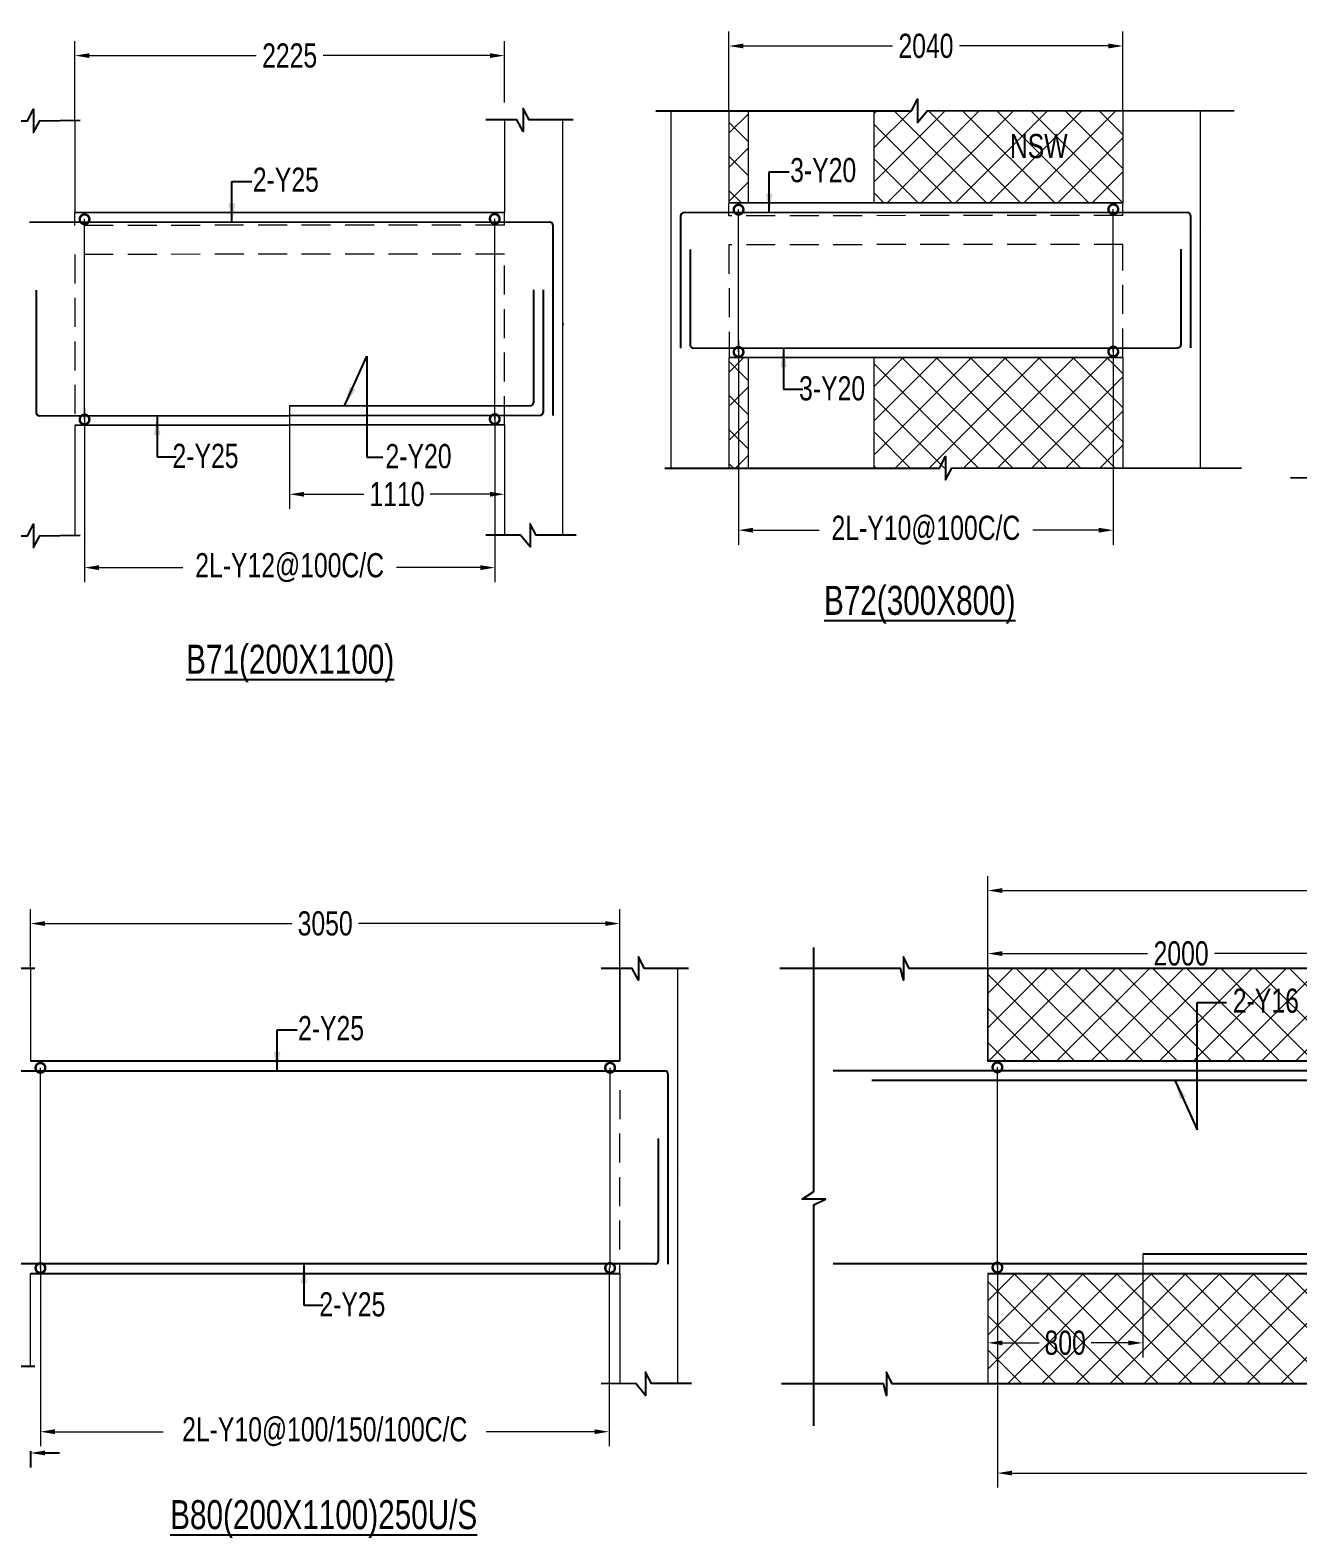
# Model space of a CAD drawing. Header units: millimetres. Extents: x -9667 to 132562, y -132456 to -91255.
# Drawn here: x 39435 to 45998, y -108294 to -100489 of the extents above; entities that cross this region are included whole.
import ezdxf

# ---------------------------------------------------------------- set-up
doc = ezdxf.new("R2010")
doc.units = ezdxf.units.MM
doc.header["$LTSCALE"] = 100
doc.header["$MEASUREMENT"] = 0
doc.linetypes.add('CONTINU', pattern=[0])
doc.linetypes.add('HIDDEN', pattern=[0.375, 0.25, -0.125])
doc.layers.get('Defpoints').update_dxf_attribs({"color": 1, "lineweight": 0})
for name, color, linetype in [('-S-BMNO', 1, 'Continuous'), ('-S-MISC', 8, 'Continuous'), ('-STR-BEAM', 7, 'CONTINU'), ('-STR-REINF', 3, 'Continuous')]:
    doc.layers.add(name, color=color, linetype=linetype)
for name, color, linetype, lineweight in [('-S-STIRRUPS DIM', 6, 'Continuous', 9), ('-S-STIRUP', 11, 'Continuous', 9), ('-S-TEXT', 6, 'Continuous', 0), ('-STR-COLUMN', 5, 'HIDDEN', 13), ('S-COL HATCH', 9, 'Continuous', 0), ('SLAB LINE', 254, 'HIDDEN', 20)]:
    doc.layers.add(name, color=color, linetype=linetype, lineweight=lineweight)
doc.styles.add('BEAM-LS', font='romans.shx', dxfattribs={"width": 0.8})
doc.styles.add('SOBHA', font='swisscl.ttf', dxfattribs={"width": 0.9})
doc.styles.add('sobha.sed', font='swisscl.ttf')
doc.dimstyles.new('S-50', dxfattribs={"dimscale": 50, "dimtxt": 2.5, "dimasz": 2, "dimexe": 0.5, "dimexo": 0.25, "dimgap": 0.25, "dimtad": 0, "dimdec": 0, "dimrnd": 0.0005, "dimzin": 0, "dimdsep": 46, "dimtxsty": 'sobha.sed', "dimblk": 'OBLIQUE', "dimcen": 0.09, "dimclrd": 8, "dimclre": 8, "dimclrt": 6, "dimadec": 0, "dimazin": 0, "dimtfac": 1, "dimtdec": 0, "dimtofl": 0, "dimtmove": 2, "dimatfit": 3, "dimfxl": 0.18, "dimtolj": 1, "dimtzin": 0, "dimlwd": -1, "dimlwe": -1, "dimarcsym": 0})
doc.dimstyles.new('S-DIM50', dxfattribs={"dimscale": 50, "dimtxt": 2.5, "dimasz": 1.5, "dimexe": 1.5, "dimexo": 1, "dimgap": 0.5, "dimtad": 0, "dimdec": 0, "dimzin": 0, "dimdsep": 46, "dimtxsty": 'SOBHA', "dimcen": 0.09, "dimclrd": 256, "dimclre": 256, "dimclrt": 6, "dimadec": 5, "dimazin": 0, "dimtfac": 1, "dimtdec": 0, "dimtofl": 0, "dimtmove": 0, "dimatfit": 3, "dimfxl": 0.18, "dimtolj": 1, "dimtzin": 0, "dimlwd": -1, "dimlwe": -1, "dimarcsym": 0})
doc.dimstyles.new('STIRUP', dxfattribs={"dimscale": 50, "dimtxt": 2.5, "dimasz": 2.2, "dimexe": 0, "dimexo": 0, "dimgap": 0.5, "dimtad": 0, "dimdec": 0, "dimzin": 0, "dimdsep": 46, "dimtxsty": 'BEAM-LS', "dimblk": 'DOTSMALL', "dimcen": 0.09, "dimclrd": 256, "dimclre": 256, "dimclrt": 256, "dimadec": 5, "dimazin": 0, "dimtfac": 1, "dimtdec": 0, "dimtofl": 0, "dimtmove": 0, "dimatfit": 3, "dimldrblk": 'DOTSMALL', "dimfxl": 0, "dimfxlon": 1, "dimtolj": 1, "dimtzin": 0, "dimlwd": -1, "dimlwe": -1, "dimarcsym": 0})
pattern_1 = [(45, (310934.191114884, 17521.83422229744), (-88.38834764831844, 88.38834764831844), []), (135, (310934.191114884, 17521.83422229744), (-88.38834764831844, -88.38834764831842), [])]

# ---------------------------------------------------------------- blocks, each defined once
blk = doc.blocks.new('*D194')
at = {"layer": '-S-STIRRUPS DIM', "color": 251, "transparency": 16777216}
for p, q in [((39437.58827672747, -105346.4338131456), (39437.58827672747, -105039.4003589228)), ((42487.59744654071, -105825.5296531019), (42487.59744654071, -105039.4003589228)), ((39512.58827672748, -105114.4003589228), (40789.16560082149, -105114.4003589228)), ((42412.59744654071, -105114.4003589228), (41136.02012244667, -105114.4003589228))]:
    blk.add_line(p, q, dxfattribs=at)
for points in [[(39512.58827672748, -105101.9003589229), (39512.58827672748, -105126.9003589228), (39437.58827672747, -105114.4003589228)], [(42412.59744654071, -105101.9003589229), (42412.59744654071, -105126.9003589228), (42487.59744654071, -105114.4003589228)]]:
    blk.add_solid(points, dxfattribs=at)
at = {"layer": 'Defpoints', "color": 0, "transparency": 16777216}
for p in [(39437.58827672747, -105114.4003589228), (39437.58827672747, -105346.4338131456, -1.3620032008e-06), (42487.59744654071, -105825.5296531019, -1.3615959036e-06)]:
    blk.add_point(p, dxfattribs=at)
at = {"layer": '-S-STIRRUPS DIM', "color": 6, "transparency": 16777216, "insert": (40962.59286163409, -105114.4003589228), "char_height": 125, "attachment_point": 5, "style": 'sobha.sed'}
blk.add_mtext('\\A1;3050', dxfattribs=at)
blk = doc.blocks.new('_Oblique')
at = {"color": 0, "linetype": 'ByBlock', "lineweight": -2}
blk.add_line((-0.5, -0.5), (0.5, 0.5), dxfattribs=at)
blk = doc.blocks.new('*D175')
at = {"layer": '-S-STIRRUPS DIM', "color": 251, "transparency": 16777216}
for p, q in [((39716.84706644155, -102448.3037224419), (39716.84706644155, -103346.9219782543)), ((41840.50250100757, -102491.4516313563), (41840.50250100757, -103346.9219782543)), ((39791.84706644155, -103271.9219782543), (40225.49653994998, -103271.9219782543)), ((41765.50250100756, -103271.9219782543), (41331.85302749914, -103271.9219782543))]:
    blk.add_line(p, q, dxfattribs=at)
for points in [[(39791.84706644155, -103259.4219782543), (39791.84706644155, -103284.4219782543), (39716.84706644155, -103271.9219782543)], [(41765.50250100756, -103259.4219782543), (41765.50250100756, -103284.4219782543), (41840.50250100757, -103271.9219782543)]]:
    blk.add_solid(points, dxfattribs=at)
at = {"layer": 'Defpoints', "color": 0, "transparency": 16777216}
for p in [(39716.84706644155, -102448.3037224419, 178586.5908766735), (41840.50250100757, -102491.4516313563, -1.3608648437e-06), (41840.50250100757, -103271.9219782543)]:
    blk.add_point(p, dxfattribs=at)
at = {"layer": '-S-STIRRUPS DIM', "color": 6, "transparency": 16777216, "insert": (40778.67478372456, -103271.9219782543), "char_height": 125, "attachment_point": 5, "style": 'sobha.sed'}
blk.add_mtext('\\A1;2L-Y12@100C/C', dxfattribs=at)
blk = doc.blocks.new('_DotSmall')
at = {"color": 0, "linetype": 'ByBlock', "const_width": 0.5}
blk.add_lwpolyline([(-0.0625, 0, 1), (0.0625, 0, 1)], format="xyb", close=True, dxfattribs=at)
blk = doc.blocks.new('*D176')
at = {"layer": '-S-STIRUP', "ltscale": 100, "transparency": 16777216}
blk.add_line((39716.84706644932, -102505.2440044207), (39716.84706644932, -101468.5301073787), dxfattribs=at)
at = {"layer": 'Defpoints', "color": 0, "linetype": 'CONTINU', "ltscale": 100, "transparency": 16777216}
for p in [(39716.847065961, -101468.5301073787), (39716.84706644932, -101468.5301073787), (39716.84706596473, -102505.2440044207)]:
    blk.add_point(p, dxfattribs=at)
at = {"layer": '-S-STIRUP', "linetype": 'CONTINU', "ltscale": 100, "transparency": 16777216, "xscale": 100, "yscale": 100, "zscale": 100}
for p, rotation in [((39716.84706644932, -101468.5301073787), 90), ((39716.84706644932, -102505.2440044207), 270)]:
    blk.add_blockref('_DotSmall', p, dxfattribs=dict(at, rotation=rotation))
blk = doc.blocks.new('*D177')
at = {"layer": '-S-STIRUP', "ltscale": 100, "transparency": 16777216}
blk.add_line((41840.50250119391, -102503.1659826751), (41840.50250119391, -101466.4520856332), dxfattribs=at)
at = {"layer": 'Defpoints', "color": 0, "linetype": 'CONTINU', "ltscale": 100, "transparency": 16777216}
for p in [(41840.50250064624, -101466.4520856332), (41840.50250119391, -101466.4520856332), (41840.50250064996, -102503.1659826751)]:
    blk.add_point(p, dxfattribs=at)
at = {"layer": '-S-STIRUP', "linetype": 'CONTINU', "ltscale": 100, "transparency": 16777216, "xscale": 100, "yscale": 100, "zscale": 100}
for p, rotation in [((41840.50250119391, -101466.4520856332), 90), ((41840.50250119391, -102503.1659826751), 270)]:
    blk.add_blockref('_DotSmall', p, dxfattribs=dict(at, rotation=rotation))
blk = doc.blocks.new('*D178')
at = {"layer": '-S-STIRRUPS DIM', "color": 251, "transparency": 16777216}
for p, q in [((39667, -100956.4338131456), (39667, -100546.3166248971)), ((41890.50275257502, -100864.86835427), (41890.50275257502, -100546.3166248971)), ((39742, -100621.3166248971), (40605.61081272264, -100621.3166248971)), ((41815.50275257502, -100621.3166248971), (40951.89193985238, -100621.3166248971))]:
    blk.add_line(p, q, dxfattribs=at)
for points in [[(39742, -100608.8166248972), (39742, -100633.8166248972), (39667, -100621.3166248971)], [(41815.50275257502, -100608.8166248972), (41815.50275257502, -100633.8166248972), (41890.50275257502, -100621.3166248971)]]:
    blk.add_solid(points, dxfattribs=at)
at = {"layer": 'Defpoints', "color": 0, "transparency": 16777216}
for p in [(41890.50275257502, -100621.3166248971), (41890.50275257502, -100864.86835427, -1.3614178431e-06), (39667, -100956.4338131456, -1.361419009e-06)]:
    blk.add_point(p, dxfattribs=at)
at = {"layer": '-S-STIRRUPS DIM', "color": 6, "transparency": 16777216, "insert": (40778.75137628751, -100621.3166248971), "char_height": 125, "attachment_point": 5, "style": 'sobha.sed'}
blk.add_mtext('\\A1;2225', dxfattribs=at)
blk = doc.blocks.new('*D187')
at = {"layer": '-S-STIRRUPS DIM', "color": 251, "transparency": 16777216}
for p, q in [((44393, -105579.3965806416), (44393, -104868.4340647675)), ((51993.00012658164, -105585.9817331237), (51993.00012658164, -104868.4340647675)), ((44468, -104943.4340647675), (48020.02332672462, -104943.4340647675)), ((51918.00012658164, -104943.4340647675), (48365.976799857, -104943.4340647675))]:
    blk.add_line(p, q, dxfattribs=at)
for points in [[(44468, -104930.9340647675), (44468, -104955.9340647675), (44393, -104943.4340647675)], [(51918.00012658164, -104930.9340647675), (51918.00012658164, -104955.9340647675), (51993.00012658164, -104943.4340647675)]]:
    blk.add_solid(points, dxfattribs=at)
at = {"layer": 'Defpoints', "color": 0, "transparency": 16777216}
for p in [(51993.00012658164, -104943.4340647675), (44393, -105579.3965806416), (51993.00012658164, -105585.9817331237)]:
    blk.add_point(p, dxfattribs=at)
at = {"layer": '-S-STIRRUPS DIM', "color": 6, "transparency": 16777216, "insert": (48193.00006329082, -104943.4340647675), "char_height": 125, "attachment_point": 5, "style": 'sobha.sed'}
blk.add_mtext('\\A1;7600', dxfattribs=at)
blk = doc.blocks.new('*D188')
at = {"layer": '-S-STIRRUPS DIM', "color": 251, "transparency": 16777216}
for p, q in [((44443, -106883.5296531019), (44443, -108034.1093713909)), ((51949.49938095017, -106875.5296531019), (51949.49938095017, -108034.1093713909)), ((44518, -107959.1093713909), (47312.35091743119, -107959.1093713909)), ((51874.49938095016, -107959.1093713909), (48907.64908256881, -107959.1093713909))]:
    blk.add_line(p, q, dxfattribs=at)
for points in [[(44518, -107946.6093713908), (44518, -107971.6093713908), (44443, -107959.1093713909)], [(51874.49938095016, -107946.6093713908), (51874.49938095016, -107971.6093713908), (51949.49938095017, -107959.1093713909)]]:
    blk.add_solid(points, dxfattribs=at)
at = {"layer": 'Defpoints', "color": 0, "transparency": 16777216}
for p in [(44443, -106883.5296531019, -2.7029095101e-05), (51949.49938095017, -106875.5296531019, -6.0832658759e-06), (44443, -107959.1093713909)]:
    blk.add_point(p, dxfattribs=at)
at = {"layer": '-S-STIRRUPS DIM', "color": 6, "transparency": 16777216, "insert": (48110, -107959.1093713909), "char_height": 125, "attachment_point": 5, "style": 'sobha.sed'}
blk.add_mtext('\\A1;4L-Y8@100/150/100C/C', dxfattribs=at)
blk = doc.blocks.new('*D190')
at = {"layer": '-S-STIRUP', "ltscale": 100, "transparency": 16777216}
blk.add_line((44443.00000001011, -106895.2440044207), (44443.00000001011, -105858.5301073788), dxfattribs=at)
at = {"layer": 'Defpoints', "color": 0, "linetype": 'CONTINU', "ltscale": 100, "transparency": 16777216}
for p in [(44443.00000036136, -105858.5301073788), (44443.00000001011, -105858.5301073788), (44443.00000035763, -106895.2440044207)]:
    blk.add_point(p, dxfattribs=at)
at = {"layer": '-S-STIRUP', "linetype": 'CONTINU', "ltscale": 100, "transparency": 16777216, "xscale": 100, "yscale": 100, "zscale": 100}
for p, rotation in [((44443.00000001011, -105858.5301073788), 90), ((44443.00000001011, -106895.2440044207), 270)]:
    blk.add_blockref('_DotSmall', p, dxfattribs=dict(at, rotation=rotation))
blk = doc.blocks.new('*D204')
at = {"layer": '-S-STIRRUPS DIM', "color": 251, "transparency": 16777216}
for p, q in [((43102.79615777663, -102098.5202443107), (43102.79615777663, -103153.1304646847)), ((45042.90009746012, -102141.6601177867), (45042.90009746012, -103153.1304646847)), ((43177.79615777665, -103078.1304646847), (43519.66988384382, -103078.1304646847)), ((44967.90009746011, -103078.1304646847), (44626.02637139295, -103078.1304646847))]:
    blk.add_line(p, q, dxfattribs=at)
for points in [[(43177.79615777665, -103065.6304646847), (43177.79615777665, -103090.6304646847), (43102.79615777663, -103078.1304646847)], [(44967.90009746011, -103065.6304646847), (44967.90009746011, -103090.6304646847), (45042.90009746012, -103078.1304646847)]]:
    blk.add_solid(points, dxfattribs=at)
at = {"layer": 'Defpoints', "color": 0, "transparency": 16777216}
for p in [(43102.79615777663, -102098.5202443107, 178586.5908766735), (45042.90009746012, -102141.6601177867, -1.3608660083e-06), (45042.90009746012, -103078.1304646847)]:
    blk.add_point(p, dxfattribs=at)
at = {"layer": '-S-STIRRUPS DIM', "color": 6, "transparency": 16777216, "insert": (44072.84812761838, -103078.1304646847), "char_height": 125, "attachment_point": 5, "style": 'sobha.sed'}
blk.add_mtext('\\A1;2L-Y10@100C/C', dxfattribs=at)
blk = doc.blocks.new('*D205')
at = {"layer": '-S-STIRUP', "ltscale": 100, "transparency": 16777216}
blk.add_line((43102.79615778425, -102155.4605262896), (43102.79615778425, -101418.7466292476), dxfattribs=at)
at = {"layer": 'Defpoints', "color": 0, "linetype": 'CONTINU', "ltscale": 100, "transparency": 16777216}
for p in [(43102.79615729609, -101418.7466292476), (43102.79615778425, -101418.7466292476), (43102.79615729982, -102155.4605262896)]:
    blk.add_point(p, dxfattribs=at)
at = {"layer": '-S-STIRUP', "linetype": 'CONTINU', "ltscale": 100, "transparency": 16777216, "xscale": 100, "yscale": 100, "zscale": 100}
for p, rotation in [((43102.79615778425, -101418.7466292476), 90), ((43102.79615778425, -102155.4605262896), 270)]:
    blk.add_blockref('_DotSmall', p, dxfattribs=dict(at, rotation=rotation))
blk = doc.blocks.new('*D206')
at = {"layer": '-S-STIRUP', "ltscale": 100, "transparency": 16777216}
blk.add_line((45042.90009764612, -102153.3744691056), (45042.90009764612, -101416.6605720636), dxfattribs=at)
at = {"layer": 'Defpoints', "color": 0, "linetype": 'CONTINU', "ltscale": 100, "transparency": 16777216}
for p in [(45042.90009709877, -101416.6605720636), (45042.90009764612, -101416.6605720636), (45042.9000971025, -102153.3744691056)]:
    blk.add_point(p, dxfattribs=at)
at = {"layer": '-S-STIRUP', "linetype": 'CONTINU', "ltscale": 100, "transparency": 16777216, "xscale": 100, "yscale": 100, "zscale": 100}
for p, rotation in [((45042.90009764612, -101416.6605720636), 90), ((45042.90009764612, -102153.3744691056), 270)]:
    blk.add_blockref('_DotSmall', p, dxfattribs=dict(at, rotation=rotation))
blk = doc.blocks.new('*D207')
at = {"layer": '-S-STIRRUPS DIM', "color": 251, "transparency": 16777216}
for p, q in [((43052.94355286497, -100906.6503350144), (43052.94355286497, -100496.5251113276)), ((45093.01322616027, -100905.3201952257), (45093.01322616027, -100496.5251113276)), ((43127.94355286498, -100571.5251113276), (43899.67399894906, -100571.5251113276)), ((45018.01322616027, -100571.5251113276), (44246.28278007618, -100571.5251113276))]:
    blk.add_line(p, q, dxfattribs=at)
for points in [[(43127.94355286498, -100559.0251113275), (43127.94355286498, -100584.0251113276), (43052.94355286497, -100571.5251113276)], [(45018.01322616027, -100559.0251113275), (45018.01322616027, -100584.0251113276), (45093.01322616027, -100571.5251113276)]]:
    blk.add_solid(points, dxfattribs=at)
at = {"layer": 'Defpoints', "color": 0, "transparency": 16777216}
for p in [(45093.01322616027, -100571.5251113276), (43052.94355286497, -100906.6503350144, -1.361419009e-06), (45093.01322616027, -100905.3201952257)]:
    blk.add_point(p, dxfattribs=at)
at = {"layer": '-S-STIRRUPS DIM', "color": 6, "transparency": 16777216, "insert": (44072.97838951262, -100571.5251113276), "char_height": 125, "attachment_point": 5, "style": 'sobha.sed'}
blk.add_mtext('\\A1;2040', dxfattribs=at)
blk = doc.blocks.new('*D232')
at = {"layer": '-S-STIRUP', "ltscale": 100, "transparency": 16777216}
blk.add_line((42437.70171797673, -106897.3300616048), (42437.70171797673, -105860.6161645628), dxfattribs=at)
at = {"layer": 'Defpoints', "color": 0, "linetype": 'CONTINU', "ltscale": 100, "transparency": 16777216}
for p in [(42437.7017184666, -105860.6161645628), (42437.70171797673, -105860.6161645628), (42437.70171846287, -106897.3300616048)]:
    blk.add_point(p, dxfattribs=at)
at = {"layer": '-S-STIRUP', "linetype": 'CONTINU', "ltscale": 100, "transparency": 16777216, "xscale": 100, "yscale": 100, "zscale": 100}
for p, rotation in [((42437.70171797673, -105860.6161645628), 90), ((42437.70171797673, -106897.3300616048), 270)]:
    blk.add_blockref('_DotSmall', p, dxfattribs=dict(at, rotation=rotation))
blk = doc.blocks.new('*D235')
at = {"layer": '-S-STIRUP', "ltscale": 100, "transparency": 16777216}
blk.add_line((39488.46947468969, -106897.9595159352), (39488.46947468969, -105861.2456188932), dxfattribs=at)
at = {"layer": 'Defpoints', "color": 0, "linetype": 'CONTINU', "ltscale": 100, "transparency": 16777216}
for p in [(39488.46947468969, -105861.2456188932), (39488.469475239, -105861.2456188932), (39488.46947523528, -106897.9595159352)]:
    blk.add_point(p, dxfattribs=at)
at = {"layer": '-S-STIRUP', "linetype": 'CONTINU', "ltscale": 100, "transparency": 16777216, "xscale": 100, "yscale": 100, "zscale": 100}
for p, rotation in [((39488.46947468969, -105861.2456188932), 90), ((39488.46947468969, -106897.9595159352), 270)]:
    blk.add_blockref('_DotSmall', p, dxfattribs=dict(at, rotation=rotation))
blk = doc.blocks.new('*D237')
at = {"layer": '-S-STIRRUPS DIM', "color": 251, "transparency": 16777216}
for p, q in [((39488.46947487734, -106883.5296531019), (39488.46947487734, -107819.9999999999)), ((42432.3815891185, -106897.3184011648), (42432.3815891185, -107819.9999999999)), ((39563.46947487734, -107744.9999999999), (40124.48188848547, -107744.9999999999)), ((42357.3815891185, -107744.9999999999), (41796.36917551037, -107744.9999999999))]:
    blk.add_line(p, q, dxfattribs=at)
for points in [[(39563.46947487734, -107732.4999999999), (39563.46947487734, -107757.4999999999), (39488.46947487734, -107744.9999999999)], [(42357.3815891185, -107732.4999999999), (42357.3815891185, -107757.4999999999), (42432.3815891185, -107744.9999999999)]]:
    blk.add_solid(points, dxfattribs=at)
at = {"layer": 'Defpoints', "color": 0, "transparency": 16777216}
for p in [(39488.46947487734, -106883.5296531019, -1.361450228e-06), (42432.3815891185, -106897.3184011648, 178586.5908571268), (39488.46947487734, -107744.9999999999)]:
    blk.add_point(p, dxfattribs=at)
at = {"layer": '-S-STIRRUPS DIM', "color": 6, "transparency": 16777216, "insert": (40960.42553199792, -107744.9999999999), "char_height": 125, "attachment_point": 5, "style": 'sobha.sed'}
blk.add_mtext('\\A1;2L-Y10@100/150/100C/C', dxfattribs=at)
blk = doc.blocks.new('*D356')
at = {"layer": '-S-STIRRUPS DIM', "color": 251, "transparency": 16777216}
for p, q in [((40778.75125050471, -102434.3625452305), (40778.75125050471, -102967)), ((41890.50250100756, -102533.4516313563), (41890.50250100756, -102967)), ((40853.75125050472, -102892), (41162.71501468143, -102892)), ((41815.50250100757, -102892), (41506.53873683085, -102892))]:
    blk.add_line(p, q, dxfattribs=at)
for points in [[(40853.75125050472, -102879.5), (40853.75125050472, -102904.5), (40778.75125050471, -102892)], [(41815.50250100757, -102879.5), (41815.50250100757, -102904.5), (41890.50250100756, -102892)]]:
    blk.add_solid(points, dxfattribs=at)
at = {"layer": 'Defpoints', "color": 0, "transparency": 16777216}
for p in [(40778.75125050471, -102434.3625452305, -7.181679971e-07), (41890.50250100756, -102533.4516313563, -1.3614490633e-06), (41890.50250100756, -102892)]:
    blk.add_point(p, dxfattribs=at)
at = {"layer": '-S-STIRRUPS DIM', "color": 6, "transparency": 16777216, "insert": (41334.62687575613, -102892), "char_height": 125, "attachment_point": 5, "style": 'sobha.sed'}
blk.add_mtext('\\A1;1110', dxfattribs=at)
blk = doc.blocks.new('*D612')
at = {"layer": '-S-STIRRUPS DIM', "color": 251, "transparency": 16777216}
for p, q in [((44393, -105827.6157102859), (44393, -105194.8169192768)), ((46395, -105925.3874060653), (46395, -105194.8169192768)), ((44468, -105269.8169192768), (45220.69560943643, -105269.8169192768)), ((46320, -105269.8169192768), (45567.30439056356, -105269.8169192768))]:
    blk.add_line(p, q, dxfattribs=at)
for points in [[(44468, -105257.3169192768), (44468, -105282.3169192768), (44393, -105269.8169192768)], [(46320, -105257.3169192768), (46320, -105282.3169192768), (46395, -105269.8169192768)]]:
    blk.add_solid(points, dxfattribs=at)
at = {"layer": 'Defpoints', "color": 0, "transparency": 16777216}
for p in [(44393, -105269.8169192768), (44393, -105827.6157102859, -3.664043003e-07), (46395, -105925.3874060653, 6.610070978e-07)]:
    blk.add_point(p, dxfattribs=at)
at = {"layer": '-S-STIRRUPS DIM', "color": 6, "transparency": 16777216, "insert": (45394, -105269.8169192768), "char_height": 125, "attachment_point": 5, "style": 'sobha.sed'}
blk.add_mtext('\\A1;2000', dxfattribs=at)
blk = doc.blocks.new('*D616')
at = {"layer": '-S-STIRRUPS DIM', "color": 251, "transparency": 16777216}
for p, q in [((45195, -106828.3867057342), (45195, -107360)), ((44393, -106926.1584015135), (44393, -107360)), ((44468, -107285), (44659.64547837483, -107285)), ((45120, -107285), (44928.35452162516, -107285))]:
    blk.add_line(p, q, dxfattribs=at)
for points in [[(44468, -107272.5), (44468, -107297.5), (44393, -107285)], [(45120, -107272.5), (45120, -107297.5), (45195, -107285)]]:
    blk.add_solid(points, dxfattribs=at)
at = {"layer": 'Defpoints', "color": 0, "transparency": 16777216}
for p in [(45195, -106828.3867057342, 6.610070978e-07), (44393, -106926.1584015135, -3.664043003e-07), (44393, -107285)]:
    blk.add_point(p, dxfattribs=at)
at = {"layer": '-S-STIRRUPS DIM', "color": 6, "transparency": 16777216, "insert": (44794, -107285), "char_height": 125, "attachment_point": 5, "style": 'sobha.sed'}
blk.add_mtext('\\A1;800', dxfattribs=at)
blk = doc.blocks.new('*D804')
at = {"transparency": 16777216}
for p, q in [((39062.55237626505, -107855), (38987.55237626505, -107855)), ((39137.55237626505, -107846), (39137.55237626505, -107930)), ((39437.58827672747, -107846), (39437.58827672747, -107930)), ((39512.58827672748, -107855), (39587.58827672748, -107855))]:
    blk.add_line(p, q, dxfattribs=at)
for points in [[(39062.55237626505, -107842.5), (39062.55237626505, -107867.5), (39137.55237626505, -107855)], [(39512.58827672748, -107842.5), (39512.58827672748, -107867.5), (39437.58827672747, -107855)]]:
    blk.add_solid(points, dxfattribs=at)
at = {"layer": 'Defpoints', "color": 0, "transparency": 16777216}
for p in [(39137.55237626505, -107407.3402986539, -2.7234471012e-06), (39437.58827672747, -107407.3402986539, -2.7234534287e-06), (39437.58827672747, -107855)]:
    blk.add_point(p, dxfattribs=at)
at = {"color": 6, "transparency": 16777216, "insert": (39287.57032649627, -107855), "char_height": 125, "attachment_point": 5, "style": 'SOBHA'}
blk.add_mtext('\\A1;300', dxfattribs=at)

msp = doc.modelspace()

# ---------------------------------------------------------------- hatches: boundary and pattern name
at = {"layer": 'S-COL HATCH'}
h = msp.add_hatch(dxfattribs=at)
h.set_pattern_fill('ANSI37', color=252, scale=1000)
h.set_pattern_definition([(45, (238508.4678764769, 12230.85012507275), (-88.38834764831844, 88.38834764831844), []), (135, (238508.4678764769, 12230.85012507275), (-88.38834764831844, -88.38834764831842), [])])
h.paths.add_polyline_path([(43053.20277020752, -101385.6947179905), (43153.33476168998, -101385.6947179905), (43152.86462044411, -100906.6503350144), (43052.73262896158, -100906.6503350144)])
h.paths.add_polyline_path([(43052.94909133508, -102756.6503350144), (43152.94579383413, -102754.573493208), (43152.94579383413, -102183.6509024091), (43052.94909133508, -102185.7277442155)])
h = msp.add_hatch(dxfattribs=at)
h.set_pattern_fill('ANSI37', color=252, scale=1000)
h.set_pattern_definition([(45, (312034.0903635522, 16872.00257277414), (-88.38834764831844, 88.38834764831844), []), (135, (312034.0903635522, 16872.00257277414), (-88.38834764831844, -88.38834764831842), [])])
h.paths.add_polyline_path([(43802.94579335729, -101384.9792271355), (45092.90009746012, -101384.9792271355), (45092.90009746012, -100904.5642778304), (43802.94579335729, -100904.5642778304)])
h.paths.add_polyline_path([(45094.20810155813, -102183.6587802196), (43802.94579335729, -102183.6587802196), (43802.94579335729, -102756.6503350144), (45094.20810155813, -102756.6503350144)])
h = msp.add_hatch(dxfattribs=at)
h.set_pattern_fill('ANSI37', color=252, scale=1000)
h.set_pattern_definition(pattern_1)
h.paths.add_polyline_path([(51993.00012658164, -105825.5296531019), (44393, -105825.5296531019), (44393, -105346.4338131456), (51993.00012658164, -105346.4338131456)])
h = msp.add_hatch(dxfattribs=at)
h.set_pattern_fill('ANSI37', color=252, scale=1000)
h.set_pattern_definition(pattern_1)
h.paths.add_polyline_path([(44393, -107496.4338131456), (51993.00012658164, -107496.4338131456), (51993.00012658164, -106925.5296531019), (44393, -106925.5296531019)])

# ---------------------------------------------------------------- linework, layer by layer
at = {"layer": '-S-MISC', "linetype": 'ByBlock', "ltscale": 1000}
for points, elevation in [([(39335.80262031849, -100958.2507849498), (39421.49897229672, -100958.2507849498), (39452.3666362539, -100898.5911880634), (39452.3666362539, -101018.756003154), (39485.21803126484, -100958.2507849498), (39693.92109474563, -100956.1647277658)], -1.361450228e-06), ([(42246.33514778199, -100954.1024438303), (42018.44977253657, -100954.1024438303), (41987.5821085794, -100894.4428469438), (41987.5821085794, -101014.6076620344), (41955.6719597528, -100954.3583645411), (41794.65867585916, -100954.3557914)], -1.3614495148e-06), ([(42675.09115350716, -100906.6503350144), (43998.6078481947, -100906.6503350144), (44029.47551215187, -100846.990738128), (44029.47551215187, -100967.1555532186), (44079.32690716283, -100906.6503350144), (45669.09036355213, -100904.5642778304)], -1.63321687469e-05), ([(42721.75171165358, -102756.6503350144), (44143.44806363182, -102756.6503350144), (44174.31572758898, -102696.990738128), (44174.31572758898, -102817.1555532185), (44207.16712259992, -102756.6503350144), (45707.09036355212, -102754.5642778304)], -1.63321687469e-05), ([(48946.14838580653, -102808.5198703296), (47524.4520338283, -102808.5198703296), (47493.58436987113, -102748.8602734431), (47493.58436987113, -102869.0250885337), (47460.73297486018, -102808.5198703296), (45960.80973390797, -102806.4338131456)], -1.361450228e-06), ([(39335.80262031849, -103106.4338131456), (39421.49897229672, -103106.4338131456), (39452.3666362539, -103046.7742162591), (39452.3666362539, -103166.9390313497), (39485.21803126484, -103106.4338131456), (39693.92109474563, -103104.3477559616)], -1.361450228e-06), ([(42261.33514778198, -103104.0999120871), (42054.51474412397, -103104.1024438303), (42023.64708016679, -103044.4428469438), (42023.64708016679, -103164.6076620344), (41973.79568515584, -103104.1024438303), (41794.65867585916, -103104.3557914)], -1.3614495148e-06), ([(39460.09659284202, -105346.1778924347), (38897.50200850482, -105346.1778924347), (38866.63434454763, -105286.5182955482), (38866.63434454763, -105406.6831106388), (38834.72419572103, -105346.4338131456), (38433.09659284201, -105346.4338131456)], -2.7234472272e-06), ([(42843.38379191093, -105346.1778924347), (42615.49841666558, -105346.1778924347), (42584.63075270841, -105286.5182955482), (42584.63075270841, -105406.6831106388), (42552.7206038818, -105346.4338131456), (42391.70495927741, -105346.4338131456)], -2.7234545948e-06), ([(51993.6055664086, -105346.4338131456), (43985.35800701909, -105346.4338131456), (43956.8899252321, -105286.7742162591), (43956.8899252321, -105406.9390313497), (43941.74075652746, -105346.4338131456), (43317.09727875283, -105346.4338131456)], -6.6072410448e-06), ([(43493, -107714.3892656599), (43493, -106569.7701815725), (43552.65959688647, -106541.3020997856), (43432.49478179589, -106541.3020997856), (43493, -106501.1529310809), (43493, -105238.333620759)], -1.361450228e-06), ([(39460.09659284202, -107407.5962193647), (38897.50200850482, -107407.5962193647), (38866.63434454763, -107467.2558162512), (38866.63434454763, -107347.0910011606), (38834.72419572103, -107407.3402986539), (38433.09659284201, -107407.3402986539)], -2.7234472272e-06), ([(42858.38379191093, -107496.1753606915), (42651.56338825296, -107496.1778924347), (42620.69572429578, -107436.5182955482), (42620.69572429578, -107556.6831106388), (42570.84432928484, -107496.1778924347), (42391.70495927741, -107496.4338131456)], -2.7234545948e-06), ([(51993.00012658164, -107496.4338131456), (43897.48163526831, -107496.4338131456), (43869.01355348132, -107436.7742162591), (43869.01355348132, -107556.9390313497), (43853.86438477667, -107496.4338131456), (43324.89312201271, -107496.4338131456)], -4.7634625591e-06)]:
    msp.add_lwpolyline(points, dxfattribs=dict(at, elevation=elevation))
at = {"layer": '-STR-BEAM'}
for p, q in [((45092.90009746012, -101383.6601177867, -1.63321687469e-05), (43052.94909133508, -101385.7461749708, 3.2144003453e-06)), ((41890.50250100756, -101433.4516313563, -1.3614490633e-06), (39667, -101435.5296531019, 1.81851188642e-05)), ((45092.90009746012, -102183.6601177867, -1.63321687469e-05), (43052.94909133697, -102185.7461749708, 3.2144003453e-06)), ((41890.50250100756, -102533.4516313563, -1.3614490633e-06), (39667.00000000186, -102535.5296531019, 1.81851188642e-05)), ((39437.58827672747, -105825.5296531019, -2.7236450575e-06), (42487.54878442581, -105825.5296531019, -2.7234544688e-06)), ((44393, -105825.5296531019, -1.361450228e-06), (51993.00012658164, -105825.5296531019, 1.81855033863e-05)), ((39437.58827672747, -106926.1590562745, 3.1739270201e-06), (42487.54878442581, -106926.7320798547, 8.543407141e-06)), ((44393, -106925.5296531019, -1.361450228e-06), (51993.00012657976, -106925.5296531019, 1.81855033863e-05))]:
    msp.add_line(p, q, dxfattribs=at)
at = {"layer": '-STR-COLUMN', "linetype": 'Continuous', "ltscale": 10}
for p, q in [((42752.94935555201, -100906.643818111, -1.63321687636e-05), (42752.94935555201, -102756.643818111, -1.63321687636e-05)), ((43052.94909133508, -100906.6503350144, -1.63321687469e-05), (43052.94909133508, -101385.7461749708, -1.63321687469e-05)), ((43152.94529620304, -100906.6503350144, -1.63321687469e-05), (43152.94529620304, -101385.7461749708, -1.63321687469e-05)), ((43802.94579335729, -100904.5642778304, -3.9719792839e-06), (43802.94579335729, -101384.9792271355, -3.9719792839e-06)), ((45092.90009746012, -100904.5642778304, -1.63321687469e-05), (45092.90009746012, -101383.6601177867, -1.63321687469e-05)), ((45492.89624688458, -100904.312080068, -1.63321687469e-05), (45492.89624688458, -102754.312080068, -1.63321687469e-05)), ((39667, -100956.4338131456, -1.361450228e-06), (39667, -101435.5296531019, -1.361450228e-06)), ((41890.50250100756, -100954.3557914, -1.3614490633e-06), (41890.50250100756, -101433.4516313563, -1.3614490633e-06)), ((42190.50014029682, -100954.1061667787, -1.3614491705e-06), (42190.50014029682, -103104.1061667787, -1.3614491705e-06)), ((43052.94909133508, -102185.7461749708, -1.63321687469e-05), (43052.94909133508, -102756.6503350144, -1.63321687469e-05)), ((43152.94529620304, -102185.7461749708, -1.63321687469e-05), (43152.94529620304, -102756.6503350144, -1.63321687469e-05)), ((43802.94579335729, -102183.6587802196, -1.63447018873e-05), (43802.94579335729, -102756.6503350144, -1.63447018873e-05)), ((45092.90009746012, -102183.6601177867, -1.63321687469e-05), (45092.90009746012, -102754.5642778304, -1.63321687469e-05)), ((39667, -102535.5296531019, -1.361450228e-06), (39667, -103106.4338131456, -1.361450228e-06)), ((41890.50250100756, -102533.4516313563, -1.3614490633e-06), (41890.50250100756, -103104.3557914, -1.3614490633e-06)), ((39437.58827672747, -105346.4338131456, -2.7234534287e-06), (39437.58827672747, -105825.5296531019, -2.7234534287e-06)), ((42487.54878442581, -105346.4338131456, -2.7234544688e-06), (42487.54878442581, -105825.5296531019, -2.7234544688e-06)), ((42787.54878442581, -105346.1816153831, -2.7234544688e-06), (42787.54878442581, -107496.1816153831, -2.7234544688e-06)), ((44393, -105346.4338131456, -1.361450228e-06), (44393, -105825.5296531019, -1.361450228e-06)), ((39437.58827672747, -107407.3402986539, -2.7234534287e-06), (39437.58827672747, -106926.1590562745, -2.7234534287e-06)), ((42487.54878442581, -106925.5296531019, -2.7234544688e-06), (42487.54878442581, -107496.4338131456, -2.7234544688e-06)), ((44393, -106925.5296531019, -1.361450228e-06), (44393, -107496.4338131456, -1.361450228e-06))]:
    msp.add_line(p, q, dxfattribs=at)
at = {"layer": '-STR-REINF', "ltscale": 10}
for p, q in [((42802.93718860593, -101450.7396582938, -1.63321688249e-05), (42802.93718860593, -102136.4021736212, -1.63321688249e-05)), ((45427.89624688458, -101433.4079200243, -1.56384498441e-05), (42817.93718860593, -101435.7396582939, -1.63321688249e-05)), ((45442.89624688458, -101448.4079200243, -1.63321687469e-05), (45442.89624688458, -102134.0704353516, -1.63321687469e-05)), ((42125.50014029682, -101483.202006735, -6.677302677e-07), (39431.98809727084, -101485.523136425, -1.361450306e-06)), ((42140.50014029681, -101498.202006735, -1.3614491705e-06), (42140.50014029681, -102483.8645220623, -1.3614491705e-06)), ((45500.0949396297, -101502.4079200243, -4.29408233844e-05), (45499.59618858832, -101502.4079200243, -4.2942906879e-05)), ((42852.93718860406, -101624.7396582939, -1.63321688249e-05), (42852.93718860406, -102120.7396582939, -1.63321688249e-05)), ((45392.89624688643, -101622.4079200243, -1.63321687469e-05), (45392.89624688643, -102118.4079200243, -1.63321687469e-05)), ((39466.98809726898, -101835.523136425, -1.361450306e-06), (39466.98809726898, -102470.523136425, -1.361450306e-06)), ((42040.50014029868, -101833.202006735, -1.3614491705e-06), (42040.50014029868, -102418.2467295904, -1.3614491705e-06)), ((42090.50014029868, -101833.202006735, -1.3614491705e-06), (42090.50014029868, -102468.202006735, -1.3614491705e-06)), ((42197.69883304194, -102013.202006735, -2.7970103808e-05), (42197.20008200058, -102013.202006735, -2.79721873027e-05)), ((42867.93718860407, -102135.7396582939, -1.63321688249e-05), (45377.8963764241, -102133.4079200238, -1.50704303851e-05)), ((40778.75125050471, -102434.3625452305, -7.181679971e-07), (42025.51356492486, -102433.2467235831, -9.97108309e-08)), ((39481.98809726897, -102485.523136425, -1.361450306e-06), (42075.50026983634, -102483.2020067345, -9.97108087e-08)), ((33327.54679917766, -105875.2774553394, -2.0297299466e-06), (42721.56959800404, -105876.611984961, -2.426773493e-06)), ((42736.54924557678, -105891.6119711536, -2.4267693852e-06), (42736.54924557678, -106877.274486481, -2.4267693852e-06)), ((43593, -105875.5296531019, -5.2527280438e-06), (52793.00012658164, -105875.5296531019, 1.03640374842e-05)), ((43793, -105925.5296531019, 2.5312709438e-06), (46395, -105925.5296531019, 7.1488645029e-06)), ((42686.54923932905, -106226.582087712, -2.1676721896e-06), (42686.54923932905, -106861.582087712, -2.1676721896e-06)), ((42793.74884367796, -106405.2774553394, -2.93321091063e-05), (42793.2500926366, -106405.2774553394, -2.93341926009e-05)), ((51191.00012658163, -106825.529653101, -4.8579112039e-06), (45195, -106825.529653101, -5.6758786402e-06)), ((42671.54923935921, -106876.582087712, -2.1676721896e-06), (33377.54666963813, -106875.277455339, -1.4617104875e-06)), ((52793.00012658164, -106875.5296531014, -2.8624241227e-06), (43593, -106875.5296531014, -4.0629100118e-06))]:
    msp.add_line(p, q, dxfattribs=at)
for centre, start, end in [((42817.93718860593, -101450.7396582938, -1.63321688249e-05), 90, 180), ((45427.89624688458, -101448.4079200243, -1.63321687469e-05), 0, 90), ((42125.50014029682, -101498.202006735, -1.3614491705e-06), 0, 90), ((42867.93718860407, -102120.7396582939, -1.63321688249e-05), 180, 270), ((45377.89624688643, -102118.4079200243, -1.63321687469e-05), 270, 0), ((39481.98809726897, -102470.523136425, -1.361450306e-06), 180, 270), ((42025.50014029868, -102418.2467295904, -9.97294813e-08), 270.0512783016267, 0), ((42075.50014029868, -102468.202006735, -1.3614491705e-06), 270, 0), ((42721.54924557677, -105891.6119711536, -2.4267693852e-06), 0, 90), ((42671.54923932904, -106861.582087712, -2.1676721896e-06), 270, 0)]:
    msp.add_arc(centre, 15, start, end, dxfattribs=at)
at = {"layer": 'SLAB LINE', "color": 8, "linetype": 'HIDDEN', "ltscale": 6}
for p, q in [((45092.96656653003, -101448.6600838011, -1.63321687469e-05), (45092.90009746012, -101383.6601177867, -1.63321687469e-05)), ((39667.06074711157, -101500.5296247156, 1.81851188642e-05), (39667, -101435.5296531019, -1.361450228e-06)), ((41890.56324811914, -101498.4516029701, -1.3614490633e-06), (41890.50250100764, -101433.4516313563, -1.3614490633e-06)), ((43053.01556040501, -101450.7461409851, 3.2144003453e-06), (43052.94909133508, -101385.7461749708, -1.63321687469e-05)), ((45092.96656653003, -101448.6600838011, -1.63321687469e-05), (43053.01556040501, -101450.7461409851, 3.2144003453e-06)), ((41890.56324811914, -101498.4516029701, -1.3614490633e-06), (39667.06074711157, -101500.5296247156, 1.81851188642e-05)), ((45093.11995669136, -101598.6600053725, -1.63321687469e-05), (43053.16895056636, -101600.7460625566, 3.2144003453e-06)), ((43053.16895056636, -101600.7460625566, 3.2144003453e-06), (43053.76717176792, -102185.7453384004, 3.2065615954e-06)), ((45092.90009746012, -102183.6601177867, -1.63321687469e-05), (45093.11995669136, -101598.6600053725, -1.63321687469e-05)), ((39667.20093275364, -101650.5295592089, 1.81851188642e-05), (39667, -102535.5296531019, -1.361450228e-06)), ((41890.7034337612, -101648.4515374633, -1.3614490633e-06), (39667.20093275364, -101650.5295592089, 1.81851188642e-05)), ((41890.50250100756, -102533.4516313563, -1.3614490633e-06), (41890.7034337612, -101648.4515374633, -1.3614490633e-06)), ((42487.42862100316, -105976.7320317238, -2.7234544688e-06), (42486.66758627567, -106926.7313739359, -2.7300690001e-06))]:
    msp.add_line(p, q, dxfattribs=at)

# ---------------------------------------------------------------- texts
at = {"layer": '-S-BMNO', "color": 4, "linetype": 'Continuous', "style": 'sobha.sed'}
for s, p in [('%%UB72(300X800)', (43545.24380437748, -103516.3075279798, -6.5591761479e-06)), ('%%UB71(200X1100)', (40242.96658026728, -103820.845537926)), ('%%UB80(200X1100)250U/S', (40160.11719819296, -108249.2268540814, -9.7734248154e-06))]:
    msp.add_text(s, height=150, dxfattribs=at).set_placement(p)
at = {"layer": '-S-TEXT', "color": 6, "style": 'sobha.sed'}
msp.add_text('NSW', height=125, dxfattribs=at).set_placement((44507.46787647691, -101152.1498749272, 3.53974534592e-05))
at = {"layer": '-S-TEXT', "color": 6, "char_height": 125, "style": 'sobha.sed'}
for s, insert, attachment_point in [('\\A1;3-Y20', (43370.05383091603, -101151.4268787181, -1.49707497658e-05), 1), ('\\A1;2-Y25', (40588.10473958093, -101201.2103568492), 1), ('\\A1;3-Y20', (43416.20455299922, -102281.0194352773, -1.49707497658e-05), 1), ('\\A1;2-Y25', (40172.25546166411, -102630.8029134084), 1), ('\\A1;2-Y20', (41616.96512785578, -102758.7722492012, -5.771697443e-07), 9), ('\\A1;2-Y16', (46003.60987811831, -105451.1025630444, 1.49937776804e-05), 3), ('\\A1;2-Y25', (40822.05322984913, -105593.2964140332, -1.361451268e-06), 1), ('\\A1;2-Y25', (40932.31218917231, -107022.8889705925, -1.361451268e-06), 1)]:
    msp.add_mtext(s, dxfattribs=dict(at, insert=insert, attachment_point=attachment_point))

# ---------------------------------------------------------------- dimensions: what is measured, and where the dimension line sits
at = {"layer": '-S-STIRRUPS DIM'}
for base, p1, p2, picture, middle in [((45093.01322616027, -100571.5251113276, -1.63321687469e-05), (43052.94355286497, -100906.6503350144, -1.76935877559e-05), (45093.01322616027, -100905.3201952257, -1.63321687469e-05), '*D207', (44072.97838951262, -100571.5251113276, -1.63321687469e-05)), ((41890.50275257502, -100621.3166248971, -1.361450228e-06), (39667, -100956.4338131456, -2.722869237e-06), (41890.50275257502, -100864.86835427, -2.722868071e-06), '*D178', (40778.75137628751, -100621.3166248971, -1.361450228e-06)), ((41890.50250100756, -102892), (40778.75125050471, -102434.3625452305, -7.181679971e-07), (41890.50250100756, -102533.4516313563, -1.3614490633e-06), '*D356', (41334.62687575613, -102892)), ((51993.00012658164, -104943.4340647675, -1.361450228e-06), (44393, -105579.3965806416, -1.361450228e-06), (51993.00012658164, -105585.9817331237, -1.3610657059e-06), '*D187', (48193.00006329082, -104943.4340647675, -1.361450228e-06))]:
    dim = msp.add_linear_dim(base=base, p1=p1, p2=p2, dimstyle='S-DIM50', override={"dimscale": 1, "dimtxt": 125, "dimasz": 75, "dimexe": 75, "dimexo": 0, "dimgap": 25, "dimrnd": 5, "dimtxsty": 'sobha.sed', "dimsah": 1, "dimcen": 4.5, "dimclrd": 251, "dimclre": 251, "dimfxl": 75}, dxfattribs=at)
    dim.commit()
    dim.dimension.update_dxf_attribs({"geometry": picture, "text_midpoint": middle})
for base, p1, p2, text, picture, middle in [((45042.90009746012, -103078.1304646847, -1.49713027386e-05), (43102.79615777663, -102098.5202443107, 178586.5908617022), (45042.90009746012, -102141.6601177867, -1.63321687469e-05), '2L-Y10@100C/C', '*D204', (44072.84812761838, -103078.1304646847, -1.49713027386e-05)), ((41840.50250100757, -103271.9219782543), (39716.84706644155, -102448.3037224419, 178586.5908766728), (41840.50250100757, -102491.4516313563, -1.3614490633e-06), '2L-Y12@100C/C', '*D175', (40778.67478372456, -103271.9219782543))]:
    dim = msp.add_linear_dim(base=base, p1=p1, p2=p2, text=text, dimstyle='S-DIM50', override={"dimscale": 1, "dimtxt": 125, "dimasz": 75, "dimexe": 75, "dimexo": 0, "dimgap": 25, "dimtxsty": 'sobha.sed', "dimsah": 1, "dimcen": 4.5, "dimclrd": 251, "dimclre": 251, "dimfxl": 75}, dxfattribs=at)
    dim.commit()
    dim.dimension.update_dxf_attribs({"geometry": picture, "text_midpoint": middle})
for base, p1, p2, picture, middle in [((39437.58827672747, -105114.4003589228, -1.361450228e-06), (42487.59744654071, -105825.5296531019, -2.7230461316e-06), (39437.58827672747, -105346.4338131456, -2.7234534287e-06), '*D194', (40962.59286163409, -105114.4003589228, -1.361450228e-06)), ((44393, -105269.8169192768, -1.361450228e-06), (46395, -105925.3874060653, -7.004431302e-07), (44393, -105827.6157102859, -1.7278545282e-06), '*D612', (45394, -105269.8169192768, -1.361450228e-06)), ((44393, -107285, -1.361450228e-06), (45195, -106828.3867057342, -7.004431302e-07), (44393, -106926.1584015135, -1.7278545282e-06), '*D616', (44794, -107285, -1.361450228e-06))]:
    dim = msp.add_linear_dim(base=base, p1=p1, p2=p2, angle=180, dimstyle='S-DIM50', override={"dimscale": 1, "dimtxt": 125, "dimasz": 75, "dimexe": 75, "dimexo": 0, "dimgap": 25, "dimrnd": 5, "dimtxsty": 'sobha.sed', "dimsah": 1, "dimcen": 4.5, "dimclrd": 251, "dimclre": 251, "dimfxl": 75}, dxfattribs=at)
    dim.commit()
    dim.dimension.update_dxf_attribs({"geometry": picture, "text_midpoint": middle})
dim = msp.add_linear_dim(base=(39488.46947487734, -107744.9999999999, -1.3553886694e-06), p1=(42432.3815891185, -106897.3184011648, 178586.5908557713), p2=(39488.46947487734, -106883.5296531019, -2.7168388974e-06), angle=180, text='2L-Y10@100/150/100C/C', dimstyle='S-DIM50', override={"dimscale": 1, "dimtxt": 125, "dimasz": 75, "dimexe": 75, "dimexo": 0, "dimgap": 25, "dimtxsty": 'sobha.sed', "dimsah": 1, "dimcen": 4.5, "dimclrd": 251, "dimclre": 251, "dimfxl": 75}, dxfattribs=at)
dim.commit()
dim.dimension.update_dxf_attribs({"geometry": '*D237', "text_midpoint": (40960.42553199792, -107744.9999999999, -1.3553886694e-06)})
dim = msp.add_linear_dim(base=(44443, -107959.1093713909, 2.56676448731e-05), p1=(51949.49938095017, -106875.5296531019, 1.95843789972e-05), p2=(44443, -106883.5296531019, -1.361450228e-06), angle=180, text='4L-Y8@100/150/100C/C', dimstyle='S-DIM50', override={"dimscale": 1, "dimtxt": 125, "dimasz": 75, "dimexe": 75, "dimexo": 0, "dimgap": 25, "dimtxsty": 'sobha.sed', "dimsah": 1, "dimcen": 4.5, "dimclrd": 251, "dimclre": 251, "dimfxl": 75}, dxfattribs=at)
dim.commit()
dim.dimension.update_dxf_attribs({"geometry": '*D188', "text_midpoint": (48110, -107959.1093713909, 2.56676448731e-05), "dimtype": 160})
at = {"layer": '-S-STIRUP', "linetype": 'CONTINU', "ltscale": 100}
for base, p1, p2, picture, middle in [((39716.84706644932, -101468.5301073787, 178586.5908766728), (39716.84706596472, -102505.2440044206, 178586.5908766728), (39716.84706596099, -101468.5301073787, 178586.5908766728), '*D176', (39716.84706644929, -101986.8870558997, 178586.5908766728)), ((41840.50250119391, -101466.4520856332, -1.3614490633e-06), (41840.50250064995, -102503.1659826751, -1.3614490633e-06), (41840.50250064622, -101466.4520856331, -1.3614490633e-06), '*D177', (41840.50250119388, -101984.8090341541, -1.3614490633e-06)), ((39488.46947468969, -105861.2456188932, -2.7168388974e-06), (39488.46947523527, -106897.9595159351, -2.7168388974e-06), (39488.46947523898, -105861.2456188932, -2.7168388974e-06), '*D235', (39488.46947468965, -106379.6025674142, -2.7168388974e-06)), ((42437.70171797673, -105860.6161645628, 178586.5908557643), (42437.70171846287, -106897.3300616047, 178586.5908557643), (42437.70171846658, -105860.6161645627, 178586.5908557643), '*D232', (42437.70171797669, -106378.9731130837, 178586.5908557643)), ((44443.00000001011, -105858.5301073788, -1.361450228e-06), (44443.00000035762, -106895.2440044206, -1.361450228e-06), (44443.00000036134, -105858.5301073787, -1.361450228e-06), '*D190', (44443.00000001008, -106376.8870558997, -1.361450228e-06))]:
    dim = msp.add_linear_dim(base=base, p1=p1, p2=p2, angle=90, text=' ', dimstyle='STIRUP', override={"dimasz": 2}, dxfattribs=at)
    dim.commit()
    dim.dimension.update_dxf_attribs({"geometry": picture, "text_midpoint": middle})
for base, p1, p2, picture, middle in [((43102.79615778425, -101418.7466292476, 178586.5908617022), (43102.79615729982, -102155.4605262895, 178586.5908617022), (43102.79615729609, -101418.7466292476, 178586.5908617022), '*D205', (43102.79615778421, -101626.1035777685, 178586.5908617022)), ((45042.90009764612, -101416.6605720636, -1.63321687469e-05), (45042.90009710247, -102153.3744691055, -1.63321687469e-05), (45042.90009709876, -101416.6605720635, -1.63321687469e-05), '*D206', (45042.90009764607, -101624.0175205845, -1.63321687469e-05))]:
    dim = msp.add_linear_dim(base=base, p1=p1, p2=p2, angle=90, text=' ', dimstyle='STIRUP', override={"dimasz": 2}, dxfattribs=at)
    dim.commit()
    dim.dimension.update_dxf_attribs({"geometry": picture, "text_midpoint": middle, "dimtype": 160})
at = {"color": 1}
dim = msp.add_linear_dim(base=(39437.58827672747, -107855), p1=(39137.55237626505, -107407.3402986539, -2.7234471012e-06), p2=(39437.58827672747, -107407.3402986539, -2.7234534287e-06), dimstyle='S-DIM50', override={"dimfxlon": 1, "dimarcsym": 2}, dxfattribs=at)
dim.commit()
dim.dimension.update_dxf_attribs({"geometry": '*D804', "text_midpoint": (39287.57032649627, -107855)})

# ---------------------------------------------------------------- leaders
at = {"layer": '-S-MISC', "annotation_type": 0, "has_hookline": 1, "hookline_direction": 1}
for points, text_width in [([(43261.62265782801, -101435.7461749708, -1.49713027386e-05), (43261.62265782801, -101222.9729146642, -1.49713027386e-05), (43365.05383091603, -101222.9729146642, -1.49713027386e-05)], 353.7844036697248), ([(40479.67356649291, -101485.5296531019), (40479.67356649291, -101272.7563927953), (40583.10473958093, -101272.7563927953)], 353.2110091743119), ([(43336.16466489291, -102135.7461749745, -1.49713027386e-05), (43336.16466489291, -102348.5194352773, -1.49713027386e-05), (43435.20455299922, -102348.5194352773, -1.49713027386e-05)], 353.7844036697248), ([(40092.21557355783, -102485.5296531056), (40092.21557355783, -102698.3029134084), (40191.25546166411, -102698.3029134084)], 353.2110091743119), ([(40713.62205676111, -105877.6157102859, -1.3624041703e-06), (40713.62205676111, -105664.8424499794, -1.3624041703e-06), (40817.05322984912, -105664.8424499794, -1.3624041703e-06)], 353.2110091743119), ([(40852.27230106601, -106877.6157102896, -1.3624041703e-06), (40852.27230106601, -107090.3889705925, -1.3624041703e-06), (40951.31218917231, -107090.3889705925, -1.3624041703e-06)], 353.2110091743119)]:
    msp.add_leader(points, dimstyle='S-50', dxfattribs=dict(at, text_width=text_width))
at = {"layer": '-S-MISC'}
msp.add_leader([(41062.74700376811, -102434.6554343373, -5.771697443e-07), (41178.22780517868, -102177.6744911077, -5.771697443e-07), (41178.29813431723, -102700, -5.771697443e-07), (41261.70628119785, -102700, -5.771697443e-07)], dimstyle='S-50', dxfattribs=at)
at = {"layer": '-S-MISC', "annotation_type": 0, "has_hookline": 1, "hookline_direction": 1}
msp.add_leader([(45361.72092982712, -105925.5296531019, 1.49941308069e-05), (45477.20173123769, -106182.5105963315, 1.49941308069e-05), (45477.20173123769, -105523.6025630444, 1.49941308069e-05), (45628.60987811832, -105523.6025630444, 1.49941308069e-05)], dimstyle='S-50', dxfattribs=at)

doc.saveas('drawing.dxf')
